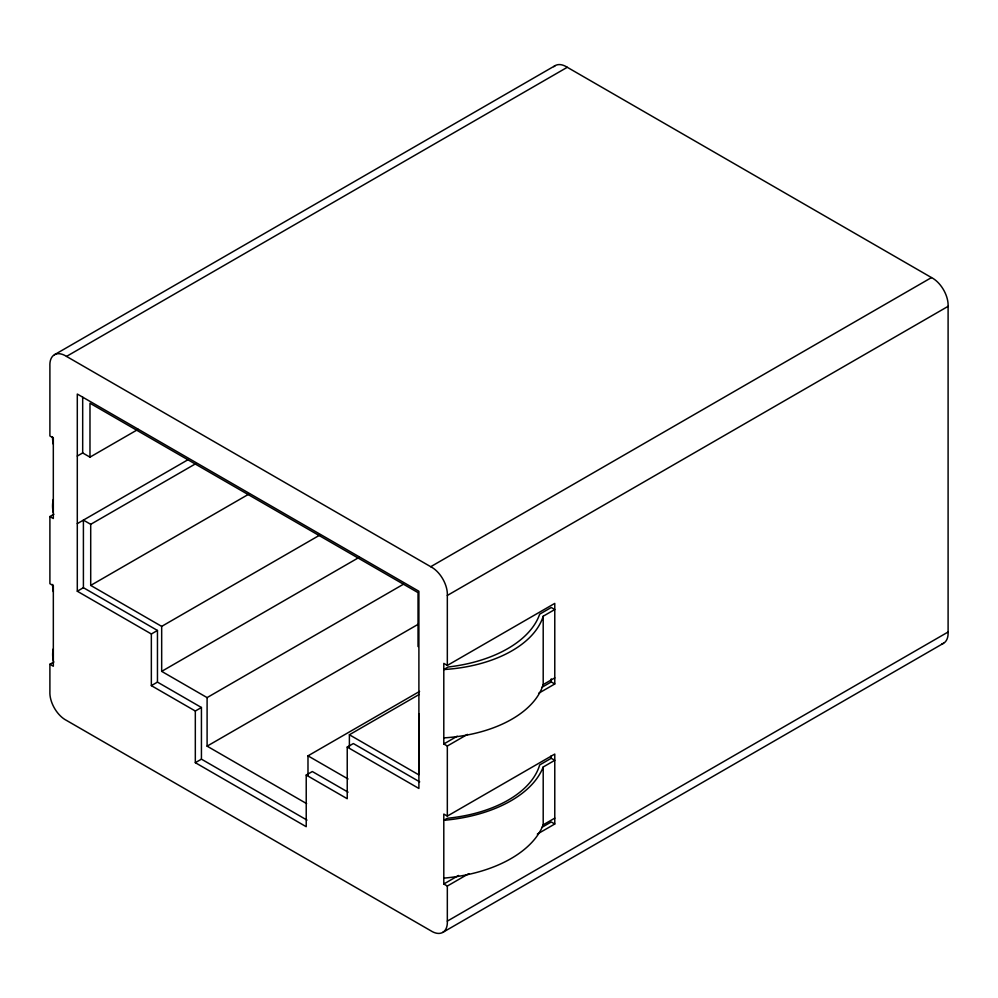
<?xml version="1.0" encoding="UTF-8"?>
<svg xmlns="http://www.w3.org/2000/svg" width="998" height="998" viewBox="0 0 998 998"><rect width="100%" height="100%" fill="white"/><g stroke="black" fill="none" stroke-linecap="round" stroke-linejoin="round"><path stroke-width="1.5" d="M54.466 354.727L555.225 65.606M948.1 632.008L447.329 921.117A22.156 12.799 60 0 1 430.724 930.71L66.504 720.419A22.156 12.799 60 0 1 49.9 691.664L49.9 664.269L53.331 666.24L53.331 585.676L49.9 583.693L49.9 516.552L53.318 518.523L53.318 437.947L49.9 435.976L49.9 365.992A22.156 12.799 60 0 1 66.504 356.411L567.276 67.29L931.496 277.581A22.156 12.799 60 0 1 948.1 306.336L948.1 632.008A22.156 12.799 60 0 1 941.875 643.984M77.295 456.049L82.684 452.942L89.982 457.146L138.148 429.34M49.9 516.552L53.904 514.244M77.295 523.638L188.298 459.554M306.985 820.094L201.434 759.154L201.434 707.495L157.459 682.108L157.459 630.462L83.408 587.697L83.408 520.108L90.706 524.324L195.596 463.771M77.295 591.228L151.347 633.992L151.347 685.638L195.321 711.025L195.321 762.684L306.224 826.706L306.224 775.047L347.229 798.724L347.229 747.078L418.898 788.457L418.898 591.265L77.295 394.048L77.295 591.228L83.408 587.697M90.706 524.324L90.706 585.414L249.375 493.81M49.9 664.269L53.904 661.961M90.706 585.414L161.676 626.382L320.333 534.778M151.347 633.992L157.459 630.462M161.676 626.382L161.676 671.367L359.33 557.258M151.347 685.638L157.459 682.108M66.504 356.411L430.724 566.702L931.496 277.581M161.676 671.367L207.097 697.602L403.404 584.254M195.321 711.025L201.434 707.495M467.476 734.378L447.329 746.005L443.798 743.972L443.798 663.396L447.329 665.429L447.329 595.457L948.1 306.336M207.097 697.602L207.097 746.155L418.199 624.274M195.321 762.684L201.434 759.154M447.329 665.429L554.776 603.391L554.776 683.967L538.658 693.273M543.199 616.215L554.776 609.529L551.245 607.495L539.669 614.182A116.517 67.278 0 0 1 448.177 667.001L443.798 669.533A112.774 65.107 0 0 0 543.199 616.215L543.199 684.578A112.774 65.107 0 0 1 443.798 737.884M307.983 775.571L307.983 755.848L419.584 691.414M349.387 747.178L349.387 734.765L419.31 694.396M347.229 747.078L353.342 743.547L419.696 781.858M306.224 775.047L312.324 771.529L348.053 792.15M543.199 684.578L554.776 677.891M443.798 743.972L457.234 736.212M541.852 687.36L551.245 681.933L554.776 683.967M468.823 873.637L447.329 886.037L443.798 884.003L443.798 814.069L447.329 816.102L554.776 754.064L554.776 823.999L537.323 834.079M551.245 758.268L539.669 764.955A112.824 65.132 0 0 1 447.354 818.26L443.798 820.306A119.935 69.249 0 0 0 543.199 767L554.776 760.314L551.245 758.268L551.245 755.773M443.798 878.128A119.935 69.249 0 0 0 543.199 824.822L554.776 818.135M443.798 884.003L458.569 875.471M541.852 827.392L551.245 821.965L554.776 823.999M442.775 932.394L943.534 643.273M349.387 734.765L418.761 774.81L418.761 713.72M307.983 755.848L348.053 778.976M207.097 746.155L306.636 803.627M551.245 678.89L551.245 681.933M543.199 767L543.199 824.822M447.329 746.005L447.329 816.102M447.329 886.037L447.329 921.117M418.037 646.554L418.037 592.625L89.982 403.229L89.982 457.146M82.684 397.142L82.684 452.942M430.724 566.702A22.156 12.799 60 0 1 447.329 595.457M553.778 66.704A22.156 12.799 60 0 1 567.276 67.29M53.318 444.172A86.863 50.15 0 0 1 52.557 436.825M53.318 512.635A86.863 50.15 0 0 1 53.306 499.399M53.331 660.738A87.076 50.274 0 0 1 53.168 649.049M53.331 591.752A87.076 50.274 0 0 1 52.682 584.441"/></g></svg>
